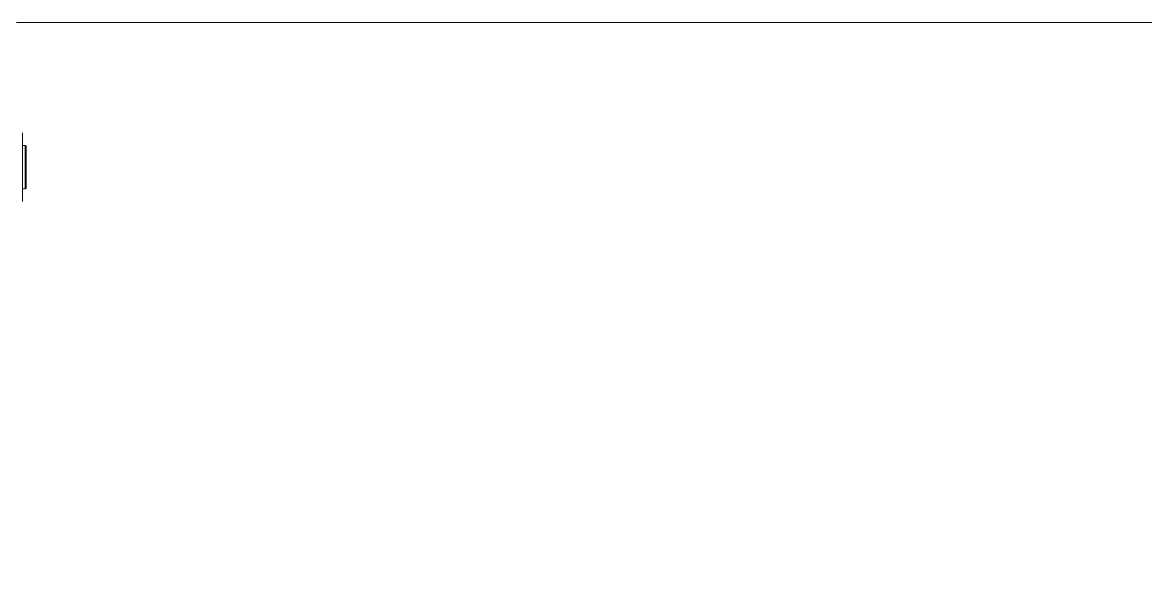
# Model space of a CAD drawing. Header units: millimetres. Extents: x 2179 to 48742, y 3478 to 161002.
# Drawn here: x 24325 to 25628, y 129811 to 130467 of the extents above; entities that cross this region are included whole.
import ezdxf

# ---------------------------------------------------------------- set-up
doc = ezdxf.new("R2010")
doc.units = ezdxf.units.MM
doc.layers.add('0-1', color=7, linetype='Continuous', lineweight=9)
doc.layers.add('2966-1_navrh dispozice stroju-HK_02_dwg-1', color=7, linetype='Continuous', lineweight=9, true_color=0x919191)
doc.layers.add('man_ plochy-2', color=7, linetype='Continuous', lineweight=9, true_color=0x919191)

# ---------------------------------------------------------------- blocks, each defined once
blk = doc.blocks.new('2966-1_navrh dispozice stroju-HK_02_dwg_SE2700-903564-1NP _ stroje')
at = {"layer": '0-1', "flags": 128}
blk.add_lwpolyline([(7705.5, 255.8), (7705.5, 255.8), (7785.5, 255.8)], dxfattribs=at)
blk = doc.blocks.new('2966-1_navrh dispozice stroju-HK_02_dwg_SE2699-903565-1NP _ stroje')
at = {"layer": '0-1'}
blk.add_line((7770.5, 255.8), (7770.5, 258.8), dxfattribs=at)
at = {"layer": '0-1', "flags": 128}
blk.add_lwpolyline([(7720.5, 255.8), (7720.5, 258.8), (7720.7, 259.8), (7770.3, 259.8), (7770.5, 258.8), (7720.5, 258.8)], dxfattribs=at)
blk = doc.blocks.new('2966-1_navrh dispozice stroju-HK_02_dwg-876232-1NP _ stroje')
at = {"layer": 'man_ plochy-2'}
blk.add_line((-54509.1, 44685.5), (-55190.3, 43552.4), dxfattribs=at)
at = {"layer": 'man_ plochy-2', "flags": 128}
blk.add_lwpolyline([(-56688.8, 41059.4), (-57660.7, 39442.7), (-54562.3, 37580.3), (-51410.8, 42823.1), (-54509.1, 44685.5), (-55677.9, 42741.1)], dxfattribs=at)
at = {"rotation": 328.989640494807}
for name in ['2966-1_navrh dispozice stroju-HK_02_dwg_SE2700-903564-1NP _ stroje', '2966-1_navrh dispozice stroju-HK_02_dwg_SE2699-903565-1NP _ stroje']:
    blk.add_blockref(name, (-62300.5, 46431.8), dxfattribs=at)

msp = doc.modelspace()

# ---------------------------------------------------------------- block references
at = {"layer": '2966-1_navrh dispozice stroju-HK_02_dwg-1', "rotation": 301.0103595051887}
msp.add_blockref('2966-1_navrh dispozice stroju-HK_02_dwg-876232-1NP _ stroje', (16370.5, 60726.8), dxfattribs=at)

doc.saveas('drawing.dxf')
